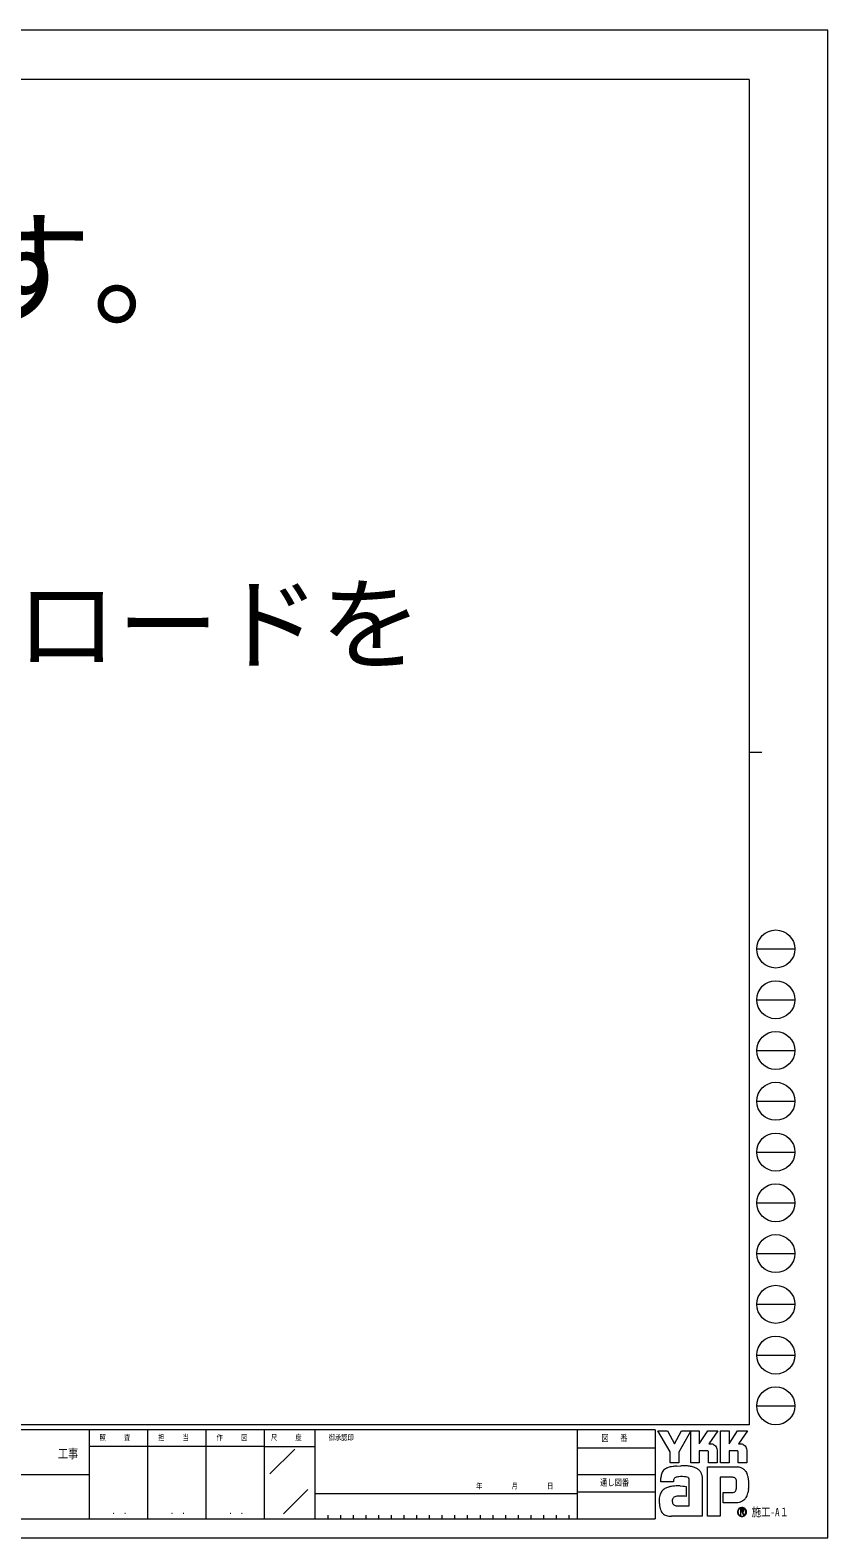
# Model space of a CAD drawing. Units: millimetres, scale not verified. Extents: x -841 to 841, y -594 to 594.
# Drawn here: x 213 to 841, y -594 to 594 of the extents above; entities that cross this region are included whole.
import ezdxf
from ezdxf.enums import TextEntityAlignment as Align

# ---------------------------------------------------------------- set-up
doc = ezdxf.new("R2010")
doc.units = ezdxf.units.MM
doc.header["$LTSCALE"] = 3
doc.layers.add('0-1_YKK_ZWAK', color=7, linetype='Continuous', lineweight=18)
doc.styles.add('ＭＳ ゴシック', font='')
doc.styles.get('ＭＳ ゴシック').set_extended_font_data('MS Gothic')

msp = doc.modelspace()

# ---------------------------------------------------------------- linework, layer by layer
at = {"layer": '0-1_YKK_ZWAK'}
for p, q in [((778.956, 555), (-781.044, 555)), ((778.956, 555), (778.956, -505)), ((778.956, 25), (788.956, 25)), ((784.956, -130), (814.956, -130)), ((784.956, -170), (814.956, -170)), ((784.956, -210), (814.956, -210)), ((784.956, -250), (814.956, -250)), ((784.956, -290), (814.956, -290)), ((784.956, -330), (814.956, -330)), ((784.956, -370), (814.956, -370)), ((784.956, -410), (814.956, -410)), ((784.956, -450), (814.956, -450)), ((784.956, -490), (814.956, -490)), ((778.956, -505), (-781.044, -505)), ((258.956, -509), (-1.044, -509)), ((304.956, -509), (304.956, -579)), ((350.956, -509), (350.956, -579)), ((396.956, -509), (396.956, -579)), ((436.956, -509), (396.956, -509)), ((643.456, -509), (436.956, -509)), ((436.956, -509), (436.956, -579)), ((643.456, -509), (643.456, -579)), ((704.956, -509), (643.456, -509)), ((704.956, -509), (704.956, -579)), ((396.956, -522), (258.956, -522)), ((396.956, -522), (436.956, -522)), ((401.373, -543.658), (420.96, -524.071)), ((643.456, -523), (704.956, -523)), ((-1.044, -544), (258.956, -544)), ((643.456, -544), (704.956, -544)), ((721.945, -537.42), (725.243, -537.231)), ((412.086, -575.197), (431.33, -555.953)), ((704.956, -558), (643.456, -558)), ((778.479, -556.001), (778.042, -558.491)), ((436.956, -559), (643.456, -559)), ((-1.044, -579), (258.956, -579)), ((258.956, -579), (396.956, -579)), ((396.956, -579), (436.956, -579)), ((436.956, -579), (643.456, -579)), ((446.956, -576), (446.956, -579)), ((456.956, -576), (456.956, -579)), ((466.956, -576), (466.956, -579)), ((476.956, -576), (476.956, -579)), ((486.956, -576), (486.956, -579)), ((496.956, -576), (496.956, -579)), ((506.956, -576), (506.956, -579)), ((516.956, -576), (516.956, -579)), ((526.956, -576), (526.956, -579)), ((536.956, -576), (536.956, -579)), ((546.956, -576), (546.956, -579)), ((556.956, -576), (556.956, -579)), ((566.956, -576), (566.956, -579)), ((576.956, -576), (576.956, -579)), ((586.956, -576), (586.956, -579)), ((596.956, -576), (596.956, -579)), ((606.956, -576), (606.956, -579)), ((616.956, -576), (616.956, -579)), ((626.956, -576), (626.956, -579)), ((636.956, -576), (636.956, -579)), ((643.456, -579), (704.956, -579)), ((773.287, -576.795), (773.287, -576.795))]:
    msp.add_line(p, q, dxfattribs=at)
for points in [[(-841.048, -594), (840.952, -594), (840.952, 594), (-841.048, 594)], [(707.156, -509.6), (714.518, -509.6), (720.046, -520.019), (725.56, -509.6), (732.927, -509.6), (723.486, -526.398), (723.486, -534.826), (716.771, -534.826), (716.771, -526.171)]]:
    msp.add_lwpolyline(points, close=True, dxfattribs=at)
for points in [[(396.956, -509), (258.956, -509), (258.956, -579)], [(746.061, -525.321), (739.706, -525.321), (739.706, -534.819), (732.935, -534.819), (732.935, -509.6), (739.706, -509.6), (739.706, -519.916), (746.366, -509.6), (754.32, -509.6), (747.184, -520.042), (747.437, -520.042), (747.716, -520.042), (748.003, -520.042), (748.278, -520.042), (748.525, -520.042), (748.724, -520.042), (748.857, -520.042), (748.905, -520.042)], [(769.454, -525.321), (763.106, -525.321), (763.106, -534.826), (756.331, -534.826), (756.331, -509.6), (763.106, -509.6), (763.106, -519.916), (769.759, -509.6), (777.713, -509.6), (770.577, -520.042), (770.832, -520.042), (771.113, -520.042), (771.399, -520.042), (771.675, -520.042), (771.92, -520.042), (772.118, -520.042), (772.25, -520.042), (772.298, -520.042)], [(750.853, -520.442), (751.662, -520.904), (752.347, -521.506), (752.897, -522.223), (753.303, -523.029), (753.554, -523.899), (753.64, -524.807), (753.64, -534.843), (747.034, -534.843), (747.034, -526.281)], [(774.248, -520.442), (775.059, -520.904), (775.747, -521.506), (776.3, -522.223), (776.709, -523.029), (776.961, -523.899), (777.048, -524.807), (777.048, -534.826), (770.427, -534.826), (770.427, -526.281)], [(720.911, -546.462), (720.447, -546.724), (720.084, -547.043), (719.81, -547.416), (719.61, -547.839), (719.473, -548.306), (719.384, -548.813), (719.33, -549.357), (719.298, -549.933), (709.301, -549.957), (709.33, -548.59), (709.386, -547.054)], [(741.494, -543.833), (741.778, -544.98), (741.938, -546.208), (741.989, -547.517), (741.989, -577), (717.863, -577)], [(724.741, -553.105), (726.634, -553.23), (728.121, -553.397), (729.094, -553.553), (729.443, -553.646), (729.443, -561.294), (728.336, -561.177), (727.123, -561.112), (725.881, -561.086), (724.689, -561.09), (723.626, -561.112), (722.769, -561.141), (722.197, -561.167), (721.989, -561.178), (721.124, -561.336), (720.379, -561.583), (719.753, -561.922), (719.245, -562.353), (718.857, -562.879), (718.589, -563.5), (718.439, -564.219), (718.409, -565.038), (718.505, -565.937), (718.696, -566.681), (718.971, -567.283), (719.317, -567.757), (719.724, -568.118), (720.179, -568.381), (720.67, -568.558), (721.184, -568.664), (731.805, -568.664), (731.805, -549.014), (731.808, -548.625), (731.787, -548.244), (731.737, -547.877), (731.652, -547.529), (731.525, -547.204), (731.349, -546.909), (731.12, -546.647), (730.83, -546.424)], [(730.83, -546.424), (730.207, -546.18), (729.211, -545.973), (727.94, -545.82), (726.493, -545.738), (724.969, -545.745), (723.465, -545.856)], [(765.726, -546.301), (756.191, -546.301), (756.191, -577), (746.198, -577), (746.198, -538.158), (769.423, -538.158)], [(775.695, -540.902), (776.346, -541.724), (776.835, -542.521), (777.175, -543.243)], [(774.865, -564.194), (773.942, -564.911), (772.981, -565.475), (771.989, -565.895), (770.972, -566.183), (769.939, -566.348), (768.896, -566.401), (758.624, -566.401), (758.624, -558.332), (764.416, -558.332), (765.484, -558.317), (766.423, -558.226), (767.229, -557.99)], [(769.117, -552.199), (769.105, -550.926), (769.044, -549.779), (768.9, -548.772), (768.639, -547.918)], [(774.873, -572.519), (774.868, -572.402), (774.854, -572.289), (774.83, -572.18), (774.796, -572.077), (774.753, -571.979), (774.7, -571.887), (774.639, -571.801), (774.568, -571.722), (774.476, -571.64), (774.373, -571.569), (774.26, -571.508), (774.138, -571.458), (774.008, -571.419), (773.869, -571.391), (773.722, -571.374), (773.568, -571.368), (772.052, -571.368), (772.052, -575.828), (772.51, -575.828), (772.51, -571.823), (773.568, -571.823), (773.677, -571.827), (773.78, -571.837), (773.876, -571.855), (773.965, -571.879), (774.046, -571.911), (774.121, -571.949), (774.187, -571.993), (774.245, -572.044)], [(774.424, -572.519), (774.396, -572.733), (774.319, -572.902), (774.204, -573.031), (774.061, -573.124), (773.901, -573.188), (773.733, -573.228), (773.569, -573.247), (773.418, -573.253), (773.021, -573.253), (773.221, -573.593), (774.531, -575.843), (775.055, -575.843), (773.792, -573.678), (773.91, -573.654), (774.023, -573.624), (774.13, -573.588), (774.231, -573.546), (774.326, -573.497), (774.414, -573.443), (774.495, -573.382), (774.568, -573.315)]]:
    msp.add_lwpolyline(points, dxfattribs=at)
for centre in [(799.956, -130), (799.956, -170), (799.956, -210), (799.956, -250), (799.956, -290), (799.956, -330), (799.956, -370), (799.956, -410), (799.956, -450), (799.956, -490)]:
    msp.add_circle(centre, 15, dxfattribs=at)
for centre, radius, start, end in [((748.915, -525.037), 4.995, 78.26798, 90.11215), ((748.987, -524.674), 4.625, 66.19963, 78.22058), ((772.308, -525.046), 5.004, 78.27851, 90.10826), ((772.377, -524.695), 4.647, 66.2483, 78.23226), ((746.097, -526.258), 0.938, 358.57817, 92.1683), ((769.494, -526.254), 0.933, 358.29941, 92.43455), ((727.513, -548.091), 18.157, 171.55622, 176.72493), ((721.36, -547.173), 11.936, 163.48385, 171.57982), ((718.273, -546.257), 8.716, 152.2125, 163.4865), ((716.939, -545.567), 7.215, 138.03852, 152.12015), ((716.938, -545.601), 7.236, 122.60463, 137.83438), ((717.895, -547.149), 9.056, 108.37421, 122.42809), ((719.411, -552.538), 14.65, 100.93159, 107.35499), ((724.363, -576.563), 39.18, 97.86054, 101.37938), ((726.688, -592.716), 55.499, 94.90201, 97.9576), ((723.55, -552.725), 6.797, 102.4979, 112.84632), ((724.865, -558.398), 12.62, 96.37207, 102.75341), ((726.626, -584.811), 47.601, 87.51794, 91.66439), ((727.244, -571.555), 34.33, 81.92631, 87.59083), ((729.07, -559.046), 21.688, 73.67137, 82.05943), ((731.777, -549.983), 12.23, 60.60528, 73.9085), ((732.886, -547.772), 9.761, 52.17347, 59.90542), ((733.877, -546.489), 8.139, 43.55042, 52.14561), ((734.423, -545.961), 7.379, 34.48659, 43.50182), ((734.427, -545.95), 7.37, 25.58915, 34.43128), ((733.771, -546.257), 8.094, 17.43089, 25.54591), ((765.78, -551.202), 4.901, 77.94572, 90.63794), ((766.206, -549.203), 2.857, 60.20991, 77.92418), ((769.043, -548.842), 10.691, 78.73198, 87.96551), ((769.357, -547.239), 9.058, 69.03034, 78.69541), ((769.649, -546.46), 8.225, 59.39484, 68.9885), ((769.784, -546.222), 7.952, 50.3012, 59.3616), ((769.735, -546.278), 8.027, 42.05209, 50.28551), ((765.771, -548.562), 12.584, 14.76267, 25.00486), ((758.052, -550.665), 20.584, 7.9139, 14.95041), ((716.938, -562.533), 8.51, 142.04688, 153.80771), ((716.647, -562.325), 8.153, 130.60221, 141.94427), ((717.127, -562.902), 8.903, 120.60724, 130.53081), ((718.075, -564.514), 10.773, 112.58838, 120.58162), ((719.351, -567.579), 14.093, 106.61303, 112.59024), ((721.357, -574.322), 21.128, 99.87193, 106.59825), ((722.481, -580.654), 27.559, 94.78469, 99.91711), ((723.028, -586.954), 33.882, 90.80099, 94.81812), ((723.111, -591.645), 38.574, 87.57779, 90.82714), ((766.296, -555.885), 2.302, 293.91672, 314.09376), ((766.483, -548.684), 2.27, 39.8078, 59.75378), ((765.982, -555.608), 2.72, 314.78099, 333.92928), ((766.095, -548.98), 2.758, 22.65544, 39.38165), ((763.962, -554.627), 4.966, 334.00676, 347.34989), ((758.451, -553.351), 10.622, 347.14308, 355.40008), ((746.393, -552.315), 22.725, 355.2339, 0.29193), ((750.343, -551.786), 28.374, 2.54376, 8.01251), ((747.186, -552.1), 31.535, 352.8937, 357.82206), ((745.925, -552.019), 32.798, 357.76419, 2.60674), ((727.579, -564.697), 19.458, 174.55588, 182.47272), ((738.451, -564.526), 30.329, 181.90948, 187.89042), ((721.748, -564.139), 13.601, 164.97537, 174.56739), ((725.691, -566.321), 17.443, 187.80471, 196.36971), ((718.443, -563.257), 10.181, 153.89178, 164.94341), ((773.292, -573.637), 3.528, 90.09157, 179.92363), ((773.292, -573.631), 3.522, 44.93442, 90.08536), ((768.198, -556.677), 10.047, 311.57033, 318.66243), ((767.035, -555.657), 11.595, 318.67367, 325.29112), ((770.024, -557.885), 7.87, 326.23251, 339.61931), ((762.633, -555.023), 15.795, 339.22498, 347.31457), ((718.953, -568.311), 10.418, 196.3102, 208.20993), ((716.019, -569.872), 7.094, 208.29777, 223.35561), ((715.357, -570.455), 6.213, 223.64205, 239.63663), ((715.907, -569.456), 7.353, 239.8785, 253.65355), ((716.912, -566.001), 10.951, 253.69102, 263.74909), ((717.764, -558.419), 18.581, 263.68487, 270.30455), ((773.271, -573.641), 3.507, 179.86065, 225.14399), ((773.27, -573.626), 3.137, 134.8007, 180.12175), ((773.258, -573.646), 3.125, 179.75513, 225.29722), ((773.288, -573.642), 3.518, 224.94536, 269.98445), ((773.279, -573.608), 3.131, 89.86602, 135.149), ((773.281, -573.674), 3.121, 224.62822, 270.10973), ((773.293, -573.632), 3.155, 45.03108, 90.11509), ((773.282, -573.628), 3.168, 270.09072, 359.90926), ((773.288, -573.624), 3.536, 269.98802, 314.93777), ((773.754, -572.5), 0.671, 358.3894, 42.86139), ((773.767, -572.551), 1.107, 316.37674, 1.6565), ((773.295, -573.633), 3.154, 0.00643, 45.07115), ((773.32, -573.62), 3.494, 359.78949, 45.13288), ((773.311, -573.647), 3.503, 314.92572, 0.23508)]:
    msp.add_arc(centre, radius, start, end, dxfattribs=at)

# ---------------------------------------------------------------- texts
at = {"layer": '0-1_YKK_ZWAK', "style": 'ＭＳ ゴシック'}
for s, height, p in [('メンテナンス中です。', 73.31, (-638.547, 347.113)), ('WEBカタログからダウンロードを', 58.65, (-638.547, 79.014))]:
    msp.add_text(s, height=height, dxfattribs=at).set_placement(p, align=Align.BOTTOM_LEFT)
at = {"layer": '0-1_YKK_ZWAK', "style": 'ＭＳ ゴシック', "width": 0.8}
for s, height, p in [('照     査', 4.399, (267.236, -518.5)), ('担     当', 4.399, (313.396, -518.5)), ('作     図', 4.399, (359.396, -518.5)), ('尺     度', 4.399, (402.236, -518.5)), ('御承認印', 4.399, (447.78, -518.5)), ('図\u3000 番', 5.132, (662.633, -519.5)), ('工事', 7.331, (234.419, -533.493)), ('年        月        日', 4.399, (563.933, -556.642)), ('通し図番', 5.132, (661.513, -554.5)), ('施工-A１', 6.598, (780.956, -579)), ('． ．', 5.183, (276.952, -576.87)), ('． ．', 5.183, (322.952, -576.87)), ('． ．', 5.183, (368.952, -576.87))]:
    msp.add_text(s, height=height, dxfattribs=at).set_placement(p, align=Align.BOTTOM_LEFT)

doc.saveas('drawing.dxf')
